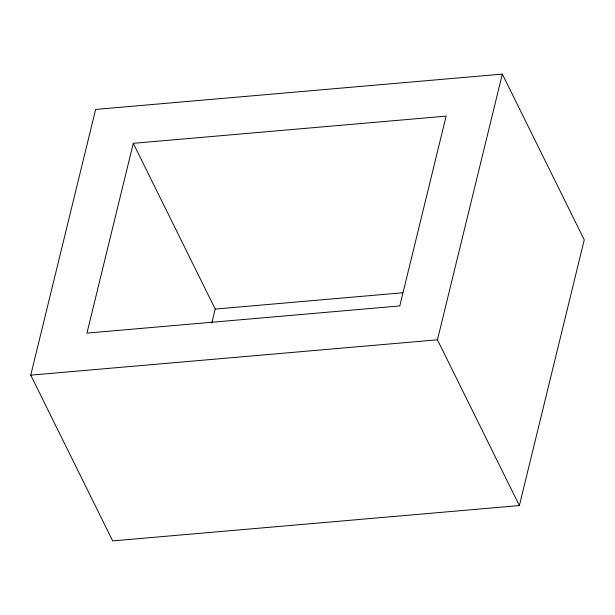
<?xml version="1.0" encoding="UTF-8"?>
<svg xmlns="http://www.w3.org/2000/svg" width="615" height="615" viewBox="0 0 615 615"><rect width="100%" height="100%" fill="white"/><g stroke="black" fill="none" stroke-linecap="round" stroke-linejoin="round"><path stroke-width="0.92" d="M30.75 375.15L95.633 109.432L502.332 74.1L584.25 239.85L519.368 505.568L112.668 540.9L30.75 375.15L437.45 339.811L519.368 505.568M133.286 143.318L86.946 333.107L399.788 305.932L446.136 116.135L133.286 143.318L215.212 309.068L211.798 323.021M437.45 339.811L502.332 74.1M215.212 309.068L402.725 292.778"/></g></svg>
